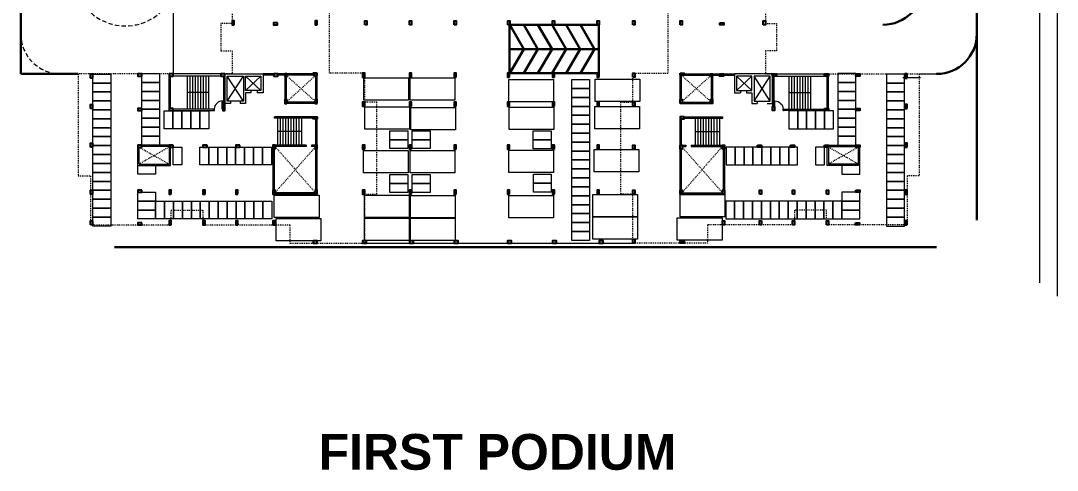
# Model space of a CAD drawing. Header units: inches. Extents: x -1 to 125, y 5 to 132.
# Drawn here: x 9 to 125, y 5.1 to 55.4 of the extents above; entities that cross this region are included whole.
import ezdxf

# ---------------------------------------------------------------- set-up
doc = ezdxf.new("R2010")
doc.units = ezdxf.units.IN
doc.header["$MEASUREMENT"] = 0
doc.linetypes.add('DASHED', pattern=[0.75, 0.5, -0.25])
doc.linetypes.add('DASHED2', pattern=[9.525, 6.35, -3.175])
for name, color, linetype, lineweight in [('above', 252, 'DASHED2', 20), ('col', 250, 'Continuous', 25), ('DASHED', 253, 'DASHED', 20), ('elev 1', 252, 'Continuous', 9), ('forms', 251, 'Continuous', 20), ('FUR', 250, 'Continuous', 9), ('RAMP', 252, 'Continuous', 30), ('ROAD', 8, 'Continuous', 30), ('V PARKING', 253, 'Continuous', 20), ('walls', 250, 'Continuous', 18)]:
    doc.layers.add(name, color=color, linetype=linetype, lineweight=lineweight)
doc.styles.get("Standard").update_dxf_attribs({"font": 'arial.ttf'})

msp = doc.modelspace()

# ---------------------------------------------------------------- linework, layer by layer
at = {"layer": 'above', "ltscale": 0.01}
for p, q in [((42.04, 49.29), (38.7, 46.29)), ((38.7, 49.29), (41.96, 46.37)), ((82.93, 49.29), (86.27, 46.29)), ((86.27, 49.29), (83.01, 46.37)), ((25.6, 41.26), (22.25, 39.37)), ((22.25, 41.26), (25.6, 39.37)), ((37.46, 41.34), (41.96, 36.16)), ((41.96, 41.27), (37.46, 36.16)), ((87.51, 41.34), (83.01, 36.16)), ((83.01, 41.27), (87.51, 36.16)), ((99.38, 41.26), (102.73, 39.37)), ((102.73, 41.26), (99.38, 39.37))]:
    msp.add_line(p, q, dxfattribs=at)
at = {"layer": 'col'}
for points in [[(32.88, 54.94), (32.88, 55.39), (32.65, 55.39), (32.65, 54.94)], [(37.73, 55.17), (37.28, 55.17), (37.28, 54.94), (37.73, 54.94)], [(42.19, 54.94), (42.19, 55.39), (41.96, 55.39), (41.96, 54.94)], [(47.49, 54.94), (47.49, 55.39), (47.72, 55.39), (47.72, 54.94)], [(52.49, 54.94), (52.49, 55.39), (52.72, 55.39), (52.72, 54.94)], [(57.49, 54.94), (57.49, 55.39), (57.72, 55.39), (57.72, 54.94)], [(63.49, 54.94), (63.49, 55.39), (63.72, 55.39), (63.72, 54.94)], [(68.49, 54.94), (68.49, 55.39), (68.72, 55.39), (68.72, 54.94)], [(73.49, 54.94), (73.49, 55.39), (73.72, 55.39), (73.72, 54.94)], [(77.49, 54.94), (77.49, 55.39), (77.72, 55.39), (77.72, 54.94)], [(82.78, 54.94), (82.78, 55.39), (83.01, 55.39), (83.01, 54.94)], [(87.24, 55.17), (87.69, 55.17), (87.69, 54.94), (87.24, 54.94)], [(92.09, 54.94), (92.09, 55.39), (92.32, 55.39), (92.32, 54.94)], [(16.8, 48.99), (16.8, 49.44), (17.03, 49.44), (17.03, 48.99)], [(22.55, 49.44), (22.1, 49.44), (22.1, 49.21), (22.55, 49.21)], [(26.05, 49.44), (25.6, 49.44), (25.6, 49.21), (26.05, 49.21)], [(31.86, 49.44), (31.41, 49.44), (31.41, 49.21), (31.86, 49.21)], [(37.77, 49.44), (37.32, 49.44), (37.32, 49.21), (37.77, 49.21)], [(38.78, 49.21), (38.78, 49.44), (38.55, 49.44), (38.55, 49.21)], [(42.19, 49.52), (41.74, 49.52), (41.74, 49.29), (42.19, 49.29)], [(47.49, 49.07), (47.49, 49.52), (47.26, 49.52), (47.26, 49.07)], [(52.72, 49.07), (52.72, 49.52), (52.49, 49.52), (52.49, 49.07)], [(57.72, 49.07), (57.72, 49.52), (57.49, 49.52), (57.49, 49.07)], [(63.7, 49.07), (63.7, 49.52), (63.47, 49.52), (63.47, 49.07)], [(68.73, 49.07), (68.73, 49.52), (68.5, 49.52), (68.5, 49.07)], [(73.72, 49.07), (73.72, 49.52), (73.49, 49.52), (73.49, 49.07)], [(77.49, 49.07), (77.49, 49.52), (77.72, 49.52), (77.72, 49.07)], [(82.78, 49.52), (83.23, 49.52), (83.23, 49.29), (82.78, 49.29)], [(86.19, 49.21), (86.19, 49.44), (86.42, 49.44), (86.42, 49.21)], [(87.2, 49.44), (87.65, 49.44), (87.65, 49.21), (87.2, 49.21)], [(93.12, 49.44), (93.57, 49.44), (93.57, 49.21), (93.12, 49.21)], [(98.93, 49.44), (99.38, 49.44), (99.38, 49.21), (98.93, 49.21)], [(102.43, 49.44), (102.88, 49.44), (102.88, 49.21), (102.43, 49.21)], [(108.17, 48.99), (108.17, 49.44), (107.94, 49.44), (107.94, 48.99)], [(38.78, 46.14), (38.78, 46.59), (38.55, 46.59), (38.55, 46.14)], [(42.19, 46.14), (42.19, 46.59), (41.96, 46.59), (41.96, 46.14)], [(82.78, 46.14), (82.78, 46.59), (83.01, 46.59), (83.01, 46.14)], [(86.19, 46.14), (86.19, 46.59), (86.42, 46.59), (86.42, 46.14)], [(16.8, 45.58), (16.8, 46.03), (17.03, 46.03), (17.03, 45.58)], [(22.55, 45.58), (22.1, 45.58), (22.1, 45.35), (22.55, 45.35)], [(26.05, 45.58), (25.6, 45.58), (25.6, 45.35), (26.05, 45.35)], [(31.63, 45.8), (31.63, 45.35), (31.86, 45.35), (31.86, 45.8)], [(47.49, 45.84), (47.49, 46.29), (47.26, 46.29), (47.26, 45.84)], [(52.72, 45.84), (52.72, 46.29), (52.49, 46.29), (52.49, 45.84)], [(57.72, 45.84), (57.72, 46.29), (57.49, 46.29), (57.49, 45.84)], [(63.7, 45.84), (63.7, 46.29), (63.47, 46.29), (63.47, 45.84)], [(68.73, 45.84), (68.73, 46.29), (68.5, 46.29), (68.5, 45.84)], [(73.72, 45.84), (73.72, 46.29), (73.49, 46.29), (73.49, 45.84)], [(77.49, 45.84), (77.49, 46.29), (77.72, 46.29), (77.72, 45.84)], [(93.35, 45.8), (93.35, 45.35), (93.12, 45.35), (93.12, 45.8)], [(98.93, 45.58), (99.38, 45.58), (99.38, 45.35), (98.93, 45.35)], [(102.43, 45.58), (102.88, 45.58), (102.88, 45.35), (102.43, 45.35)], [(108.17, 45.58), (108.17, 46.03), (107.94, 46.03), (107.94, 45.58)], [(41.74, 44.64), (42.19, 44.64), (42.19, 44.41), (41.74, 44.41)], [(83.23, 44.64), (82.78, 44.64), (82.78, 44.41), (83.23, 44.41)], [(16.8, 41.26), (16.8, 41.71), (17.03, 41.71), (17.03, 41.26)], [(22.55, 41.49), (22.1, 41.49), (22.1, 41.26), (22.55, 41.26)], [(26.05, 41.49), (25.6, 41.49), (25.6, 41.26), (26.05, 41.26)], [(29.85, 41.49), (29.4, 41.49), (29.4, 41.26), (29.85, 41.26)], [(33.53, 41.49), (33.08, 41.49), (33.08, 41.26), (33.53, 41.26)], [(37.46, 41.04), (37.46, 41.49), (37.23, 41.49), (37.23, 41.04)], [(42.19, 41.04), (42.19, 41.49), (41.96, 41.49), (41.96, 41.04)], [(47.49, 41.04), (47.49, 41.49), (47.26, 41.49), (47.26, 41.04)], [(52.72, 41.04), (52.72, 41.49), (52.49, 41.49), (52.49, 41.04)], [(57.72, 41.04), (57.72, 41.49), (57.49, 41.49), (57.49, 41.04)], [(63.7, 41.04), (63.7, 41.49), (63.47, 41.49), (63.47, 41.04)], [(68.73, 41.04), (68.73, 41.49), (68.5, 41.49), (68.5, 41.04)], [(73.72, 41.04), (73.72, 41.49), (73.49, 41.49), (73.49, 41.04)], [(77.49, 41.04), (77.49, 41.49), (77.72, 41.49), (77.72, 41.04)], [(82.78, 41.04), (82.78, 41.49), (83.01, 41.49), (83.01, 41.04)], [(87.51, 41.04), (87.51, 41.49), (87.74, 41.49), (87.74, 41.04)], [(91.44, 41.49), (91.89, 41.49), (91.89, 41.26), (91.44, 41.26)], [(95.13, 41.49), (95.58, 41.49), (95.58, 41.26), (95.13, 41.26)], [(98.93, 41.49), (99.38, 41.49), (99.38, 41.26), (98.93, 41.26)], [(102.43, 41.49), (102.88, 41.49), (102.88, 41.26), (102.43, 41.26)], [(108.17, 41.26), (108.17, 41.71), (107.94, 41.71), (107.94, 41.26)], [(16.8, 36.01), (16.8, 36.46), (17.03, 36.46), (17.03, 36.01)], [(22.55, 36.46), (22.1, 36.46), (22.1, 36.23), (22.55, 36.23)], [(25.83, 36.01), (25.83, 36.46), (25.6, 36.46), (25.6, 36.01)], [(29.63, 36.01), (29.63, 36.46), (29.4, 36.46), (29.4, 36.01)], [(33.31, 36.01), (33.31, 36.46), (33.08, 36.46), (33.08, 36.01)], [(37.46, 36.01), (37.46, 36.46), (37.23, 36.46), (37.23, 36.01)], [(42.19, 36.01), (42.19, 36.46), (41.96, 36.46), (41.96, 36.01)], [(47.49, 36.01), (47.49, 36.46), (47.26, 36.46), (47.26, 36.01)], [(52.72, 36.01), (52.72, 36.46), (52.49, 36.46), (52.49, 36.01)], [(57.72, 36.01), (57.72, 36.46), (57.49, 36.46), (57.49, 36.01)], [(63.7, 36.01), (63.7, 36.46), (63.47, 36.46), (63.47, 36.01)], [(68.73, 36.01), (68.73, 36.46), (68.5, 36.46), (68.5, 36.01)], [(73.72, 36.01), (73.72, 36.46), (73.49, 36.46), (73.49, 36.01)], [(77.49, 36.01), (77.49, 36.46), (77.72, 36.46), (77.72, 36.01)], [(82.78, 36.01), (82.78, 36.46), (83.01, 36.46), (83.01, 36.01)], [(87.51, 36.01), (87.51, 36.46), (87.74, 36.46), (87.74, 36.01)], [(91.66, 36.01), (91.66, 36.46), (91.89, 36.46), (91.89, 36.01)], [(95.35, 36.01), (95.35, 36.46), (95.58, 36.46), (95.58, 36.01)], [(99.15, 36.01), (99.15, 36.46), (99.38, 36.46), (99.38, 36.01)], [(102.43, 36.46), (102.88, 36.46), (102.88, 36.23), (102.43, 36.23)], [(108.17, 36.01), (108.17, 36.46), (107.94, 36.46), (107.94, 36.01)], [(16.8, 32.56), (16.8, 33.01), (17.03, 33.01), (17.03, 32.56)], [(22.55, 32.79), (22.1, 32.79), (22.1, 32.56), (22.55, 32.56)], [(25.83, 32.56), (25.83, 33.01), (25.6, 33.01), (25.6, 32.56)], [(29.63, 32.56), (29.63, 33.01), (29.4, 33.01), (29.4, 32.56)], [(33.31, 32.56), (33.31, 33.01), (33.08, 33.01), (33.08, 32.56)], [(37.46, 32.56), (37.46, 33.01), (37.23, 33.01), (37.23, 32.56)], [(87.51, 32.56), (87.51, 33.01), (87.74, 33.01), (87.74, 32.56)], [(91.66, 32.56), (91.66, 33.01), (91.89, 33.01), (91.89, 32.56)], [(95.35, 32.56), (95.35, 33.01), (95.58, 33.01), (95.58, 32.56)], [(99.15, 32.56), (99.15, 33.01), (99.38, 33.01), (99.38, 32.56)], [(102.42, 32.79), (102.87, 32.79), (102.87, 32.56), (102.42, 32.56)], [(108.17, 32.56), (108.17, 33.01), (107.94, 33.01), (107.94, 32.56)], [(42.19, 30.76), (41.74, 30.76), (41.74, 30.53), (42.19, 30.53)], [(47.26, 30.53), (47.71, 30.53), (47.71, 30.76), (47.26, 30.76)], [(52.49, 30.53), (52.94, 30.53), (52.94, 30.76), (52.49, 30.76)], [(57.49, 30.53), (57.94, 30.53), (57.94, 30.76), (57.49, 30.76)], [(63.47, 30.53), (63.92, 30.53), (63.92, 30.76), (63.47, 30.76)], [(68.5, 30.53), (68.95, 30.53), (68.95, 30.76), (68.5, 30.76)], [(73.72, 30.53), (74.17, 30.53), (74.17, 30.76), (73.72, 30.76)], [(77.49, 30.53), (77.49, 30.98), (77.72, 30.98), (77.72, 30.53)], [(82.78, 30.76), (83.23, 30.76), (83.23, 30.53), (82.78, 30.53)]]:
    msp.add_lwpolyline(points, close=True, dxfattribs=at)
at = {"layer": 'DASHED', "ltscale": 0.005}
for points in [[(32.66, 58.74), (32.66, 55.09), (31.41, 55.09), (31.41, 52.04), (32.65, 52.04), (32.65, 49.44), (15.45, 49.44), (15.45, 38.04), (16.8, 38.04), (16.8, 32.56), (25.83, 32.56), (25.83, 34.21), (29.4, 34.21), (29.4, 32.56), (39.11, 32.56), (39.11, 30.53), (47.49, 30.53), (47.49, 36.01), (48.84, 36.01), (48.84, 46.29), (47.49, 46.29), (47.49, 49.52), (43.54, 49.52), (43.54, 58.74)], [(92.32, 58.74), (92.32, 55.09), (93.57, 55.09), (93.57, 52.04), (92.32, 52.04), (92.32, 49.44), (109.52, 49.44), (109.52, 38.04), (108.17, 38.04), (108.17, 32.56), (99.15, 32.56), (99.15, 34.21), (95.58, 34.21), (95.58, 32.56), (85.86, 32.56), (85.86, 30.53), (77.49, 30.53), (77.49, 36.01), (76.14, 36.01), (76.14, 46.29), (77.49, 46.29), (77.49, 49.52), (81.43, 49.52), (81.43, 58.74)]]:
    msp.add_lwpolyline(points, dxfattribs=at)
at = {"layer": 'DASHED'}
for centre, radius, start, end in [((20.72, 60.65), 5.83, 191.9426, 336.1625), ((13.51, 53.94), 4.5, 180, 270)]:
    msp.add_arc(centre, radius, start, end, dxfattribs=at)
at = {"layer": 'elev 1'}
for p, q in [((124.98, 111.95), (124.98, 24.58)), ((122.98, 109.95), (122.98, 26.08)), ((27.62, 49.21), (27.62, 45.5)), ((27.92, 49.21), (27.92, 45.5)), ((28.22, 49.21), (28.22, 45.5)), ((28.52, 49.21), (28.52, 45.5)), ((28.82, 49.21), (28.82, 45.5)), ((29.12, 49.21), (29.12, 45.5)), ((29.42, 49.21), (29.42, 45.5)), ((29.72, 49.21), (29.72, 45.5)), ((30.02, 49.21), (30.02, 45.5)), ((94.96, 49.21), (94.96, 45.5)), ((95.26, 49.21), (95.26, 45.5)), ((95.56, 49.21), (95.56, 45.5)), ((95.86, 49.21), (95.86, 45.5)), ((96.16, 49.21), (96.16, 45.5)), ((96.46, 49.21), (96.46, 45.5)), ((96.76, 49.21), (96.76, 45.5)), ((97.06, 49.21), (97.06, 45.5)), ((97.36, 49.21), (97.36, 45.5)), ((109.66, 49.02), (107.71, 49.02)), ((109.53, 49.44), (111.48, 49.44)), ((30.02, 47.36), (27.62, 47.36)), ((94.96, 47.36), (97.36, 47.36)), ((37.76, 41.49), (37.76, 44.49)), ((38.06, 41.49), (38.06, 44.49)), ((38.36, 41.49), (38.36, 44.49)), ((38.66, 41.49), (38.66, 44.49)), ((38.96, 41.49), (38.96, 44.49)), ((39.26, 41.49), (39.26, 44.49)), ((39.56, 41.49), (39.56, 44.49)), ((39.86, 41.49), (39.86, 44.49)), ((40.16, 41.49), (40.16, 44.49)), ((40.46, 41.49), (40.46, 44.49)), ((84.51, 41.49), (84.51, 44.49)), ((84.81, 41.49), (84.81, 44.49)), ((85.11, 41.49), (85.11, 44.49)), ((85.41, 41.49), (85.41, 44.49)), ((85.71, 41.49), (85.71, 44.49)), ((86.01, 41.49), (86.01, 44.49)), ((86.31, 41.49), (86.31, 44.49)), ((86.61, 41.49), (86.61, 44.49)), ((86.91, 41.49), (86.91, 44.49)), ((87.21, 41.49), (87.21, 44.49)), ((40.46, 42.99), (37.76, 42.99)), ((84.51, 42.99), (87.21, 42.99))]:
    msp.add_line(p, q, dxfattribs=at)
at = {"layer": 'forms'}
for p, q in [((26.05, 58.29), (26.05, 49.44)), ((47.49, 30.53), (77.49, 30.53))]:
    msp.add_line(p, q, dxfattribs=at)
at = {"layer": 'FUR'}
for p, q in [((32.11, 46.39), (33.92, 49.19)), ((33.92, 46.39), (32.11, 49.19)), ((34.17, 47.59), (35.87, 49.19)), ((35.87, 47.59), (34.17, 49.19)), ((90.8, 47.59), (89.1, 49.19)), ((89.1, 47.59), (90.8, 49.19)), ((92.87, 46.39), (91.05, 49.19)), ((91.05, 46.39), (92.87, 49.19)), ((31.56, 45.5), (31.56, 46.43)), ((30.66, 45.35), (30.63, 45.35)), ((94.31, 45.35), (94.35, 45.35))]:
    msp.add_line(p, q, dxfattribs=at)
for points in [[(31.6, 45.5), (31.6, 46.44, 0.396451), (30.66, 45.5, 0.396451)], [(93.38, 45.5), (93.38, 46.44, -0.396451), (94.31, 45.5, -0.396451)]]:
    msp.add_lwpolyline(points, format="xyb", dxfattribs=at)
for points in [[(30.66, 45.35), (30.66, 45.37), (30.68, 45.37), (30.68, 45.45), (30.66, 45.45), (30.66, 45.5), (30.63, 45.5), (30.63, 45.35)], [(94.31, 45.35), (94.31, 45.37), (94.3, 45.37), (94.3, 45.45), (94.31, 45.45), (94.31, 45.5), (94.35, 45.5), (94.35, 45.35)]]:
    msp.add_lwpolyline(points, dxfattribs=at)
at = {"layer": 'RAMP'}
for p, q in [((115.98, 90.94), (115.98, 33.08)), ((9.01, 60.94), (9.01, 49.44)), ((63.72, 54.94), (65.28, 52.23)), ((65.3, 54.94), (66.86, 52.23)), ((66.88, 54.94), (68.45, 52.23)), ((68.46, 54.94), (70.03, 52.23)), ((70.04, 54.94), (71.61, 52.23)), ((71.63, 54.94), (73.19, 52.23)), ((73.7, 52.23), (63.7, 52.23)), ((63.72, 49.52), (65.28, 52.23)), ((65.3, 49.52), (66.86, 52.23)), ((66.88, 49.52), (68.45, 52.23)), ((68.46, 49.52), (70.03, 52.23)), ((70.04, 49.52), (71.61, 52.23)), ((71.63, 49.52), (73.19, 52.23)), ((15.45, 49.44), (9.01, 49.44))]:
    msp.add_line(p, q, dxfattribs=at)
msp.add_lwpolyline([(73.7, 54.94), (73.7, 49.52), (63.7, 49.52), (63.7, 54.94)], close=True, dxfattribs=at)
for centre in [(105.48, 59.44), (111.48, 53.94)]:
    msp.add_arc(centre, 4.5, 270, 0, dxfattribs=at)
at = {"layer": 'ROAD'}
msp.add_line((111.48, 30.08), (19.51, 30.08), dxfattribs=at)
at = {"layer": 'V PARKING'}
for points in [[(19.09, 48.43), (17.09, 48.43), (17.09, 49.43), (19.09, 49.43)], [(24.55, 48.49), (22.55, 48.49), (22.55, 49.49), (24.55, 49.49)], [(52.4, 49.01), (52.4, 46.51), (47.4, 46.51), (47.4, 49.01)], [(57.58, 49.01), (57.58, 46.51), (52.58, 46.51), (52.58, 49.01)], [(68.6, 48.83), (68.6, 46.33), (63.6, 46.33), (63.6, 48.83)], [(72.65, 47.82), (70.65, 47.82), (70.65, 48.82), (72.65, 48.82)], [(78.28, 48.86), (78.28, 46.36), (73.28, 46.36), (73.28, 48.86)], [(100.43, 48.49), (102.43, 48.49), (102.43, 49.49), (100.43, 49.49)], [(105.89, 48.43), (107.89, 48.43), (107.89, 49.43), (105.89, 49.43)], [(19.09, 47.43), (17.09, 47.43), (17.09, 48.43), (19.09, 48.43)], [(24.55, 47.49), (22.55, 47.49), (22.55, 48.49), (24.55, 48.49)], [(72.65, 46.82), (70.65, 46.82), (70.65, 47.82), (72.65, 47.82)], [(100.43, 47.49), (102.43, 47.49), (102.43, 48.49), (100.43, 48.49)], [(105.89, 47.43), (107.89, 47.43), (107.89, 48.43), (105.89, 48.43)], [(19.09, 46.43), (17.09, 46.43), (17.09, 47.43), (19.09, 47.43)], [(19.09, 45.43), (17.09, 45.43), (17.09, 46.43), (19.09, 46.43)], [(24.55, 46.49), (22.55, 46.49), (22.55, 47.49), (24.55, 47.49)], [(24.55, 45.49), (22.55, 45.49), (22.55, 46.49), (24.55, 46.49)], [(72.65, 45.82), (70.65, 45.82), (70.65, 46.82), (72.65, 46.82)], [(100.43, 46.49), (102.43, 46.49), (102.43, 47.49), (100.43, 47.49)], [(100.43, 45.49), (102.43, 45.49), (102.43, 46.49), (100.43, 46.49)], [(105.89, 46.43), (107.89, 46.43), (107.89, 47.43), (105.89, 47.43)], [(105.89, 45.43), (107.89, 45.43), (107.89, 46.43), (105.89, 46.43)], [(19.09, 44.43), (17.09, 44.43), (17.09, 45.43), (19.09, 45.43)], [(24.55, 44.49), (22.55, 44.49), (22.55, 45.49), (24.55, 45.49)], [(26.04, 45.3), (26.04, 43.3), (25.04, 43.3), (25.04, 45.3)], [(27.04, 45.3), (27.04, 43.3), (26.04, 43.3), (26.04, 45.3)], [(28.04, 45.3), (28.04, 43.3), (27.04, 43.3), (27.04, 45.3)], [(29.04, 45.3), (29.04, 43.3), (28.04, 43.3), (28.04, 45.3)], [(30.04, 45.3), (30.04, 43.3), (29.04, 43.3), (29.04, 45.3)], [(52.51, 45.78), (52.51, 43.28), (47.51, 43.28), (47.51, 45.78)], [(57.67, 45.7), (57.67, 43.2), (52.67, 43.2), (52.67, 45.7)], [(68.66, 45.72), (68.66, 43.22), (63.66, 43.22), (63.66, 45.72)], [(72.65, 44.82), (70.65, 44.82), (70.65, 45.82), (72.65, 45.82)], [(78.23, 45.81), (78.23, 43.31), (73.23, 43.31), (73.23, 45.81)], [(94.94, 45.3), (94.94, 43.3), (95.94, 43.3), (95.94, 45.3)], [(95.94, 45.3), (95.94, 43.3), (96.94, 43.3), (96.94, 45.3)], [(96.94, 45.3), (96.94, 43.3), (97.94, 43.3), (97.94, 45.3)], [(97.94, 45.3), (97.94, 43.3), (98.94, 43.3), (98.94, 45.3)], [(98.94, 45.3), (98.94, 43.3), (99.94, 43.3), (99.94, 45.3)], [(100.43, 44.49), (102.43, 44.49), (102.43, 45.49), (100.43, 45.49)], [(105.89, 44.43), (107.89, 44.43), (107.89, 45.43), (105.89, 45.43)], [(19.09, 43.43), (17.09, 43.43), (17.09, 44.43), (19.09, 44.43)], [(24.55, 43.49), (22.55, 43.49), (22.55, 44.49), (24.55, 44.49)], [(72.65, 43.82), (70.65, 43.82), (70.65, 44.82), (72.65, 44.82)], [(100.43, 43.49), (102.43, 43.49), (102.43, 44.49), (100.43, 44.49)], [(105.89, 43.43), (107.89, 43.43), (107.89, 44.43), (105.89, 44.43)], [(19.09, 42.43), (17.09, 42.43), (17.09, 43.43), (19.09, 43.43)], [(24.55, 42.49), (22.55, 42.49), (22.55, 43.49), (24.55, 43.49)], [(52.32, 42.09), (50.32, 42.09), (50.32, 43.09), (52.32, 43.09)], [(54.82, 42.09), (52.82, 42.09), (52.82, 43.09), (54.82, 43.09)], [(68.34, 42.07), (66.34, 42.07), (66.34, 43.07), (68.34, 43.07)], [(72.65, 42.82), (70.65, 42.82), (70.65, 43.82), (72.65, 43.82)], [(100.43, 42.49), (102.43, 42.49), (102.43, 43.49), (100.43, 43.49)], [(105.89, 42.43), (107.89, 42.43), (107.89, 43.43), (105.89, 43.43)], [(19.09, 41.43), (17.09, 41.43), (17.09, 42.43), (19.09, 42.43)], [(24.55, 41.49), (22.55, 41.49), (22.55, 42.49), (24.55, 42.49)], [(52.32, 41.09), (50.32, 41.09), (50.32, 42.09), (52.32, 42.09)], [(54.82, 41.09), (52.82, 41.09), (52.82, 42.09), (54.82, 42.09)], [(68.34, 41.07), (66.34, 41.07), (66.34, 42.07), (68.34, 42.07)], [(72.65, 41.82), (70.65, 41.82), (70.65, 42.82), (72.65, 42.82)], [(72.65, 40.82), (70.65, 40.82), (70.65, 41.82), (72.65, 41.82)], [(100.43, 41.49), (102.43, 41.49), (102.43, 42.49), (100.43, 42.49)], [(105.89, 41.43), (107.89, 41.43), (107.89, 42.43), (105.89, 42.43)], [(19.09, 40.43), (17.09, 40.43), (17.09, 41.43), (19.09, 41.43)], [(27.05, 41.26), (27.05, 39.26), (26.05, 39.26), (26.05, 41.26)], [(30.05, 41.26), (30.05, 39.26), (29.05, 39.26), (29.05, 41.26)], [(31.05, 41.26), (31.05, 39.26), (30.05, 39.26), (30.05, 41.26)], [(32.05, 41.26), (32.05, 39.26), (31.05, 39.26), (31.05, 41.26)], [(33.05, 41.26), (33.05, 39.26), (32.05, 39.26), (32.05, 41.26)], [(34.05, 41.26), (34.05, 39.26), (33.05, 39.26), (33.05, 41.26)], [(35.05, 41.26), (35.05, 39.26), (34.05, 39.26), (34.05, 41.26)], [(36.05, 41.26), (36.05, 39.26), (35.05, 39.26), (35.05, 41.26)], [(37.05, 41.26), (37.05, 39.26), (36.05, 39.26), (36.05, 41.26)], [(52.37, 40.87), (52.37, 38.37), (47.37, 38.37), (47.37, 40.87)], [(57.57, 40.87), (57.57, 38.37), (52.57, 38.37), (52.57, 40.87)], [(68.63, 40.91), (68.63, 38.41), (63.63, 38.41), (63.63, 40.91)], [(72.65, 39.82), (70.65, 39.82), (70.65, 40.82), (72.65, 40.82)], [(78.15, 40.99), (78.15, 38.49), (73.15, 38.49), (73.15, 40.99)], [(87.93, 41.26), (87.93, 39.26), (88.93, 39.26), (88.93, 41.26)], [(88.93, 41.26), (88.93, 39.26), (89.93, 39.26), (89.93, 41.26)], [(89.93, 41.26), (89.93, 39.26), (90.93, 39.26), (90.93, 41.26)], [(90.93, 41.26), (90.93, 39.26), (91.93, 39.26), (91.93, 41.26)], [(91.93, 41.26), (91.93, 39.26), (92.93, 39.26), (92.93, 41.26)], [(92.93, 41.26), (92.93, 39.26), (93.93, 39.26), (93.93, 41.26)], [(93.93, 41.26), (93.93, 39.26), (94.93, 39.26), (94.93, 41.26)], [(94.93, 41.26), (94.93, 39.26), (95.93, 39.26), (95.93, 41.26)], [(97.93, 41.26), (97.93, 39.26), (98.93, 39.26), (98.93, 41.26)], [(105.89, 40.43), (107.89, 40.43), (107.89, 41.43), (105.89, 41.43)], [(19.09, 39.43), (17.09, 39.43), (17.09, 40.43), (19.09, 40.43)], [(19.09, 38.43), (17.09, 38.43), (17.09, 39.43), (19.09, 39.43)], [(72.65, 38.82), (70.65, 38.82), (70.65, 39.82), (72.65, 39.82)], [(105.89, 39.43), (107.89, 39.43), (107.89, 40.43), (105.89, 40.43)], [(105.89, 38.43), (107.89, 38.43), (107.89, 39.43), (105.89, 39.43)], [(19.09, 37.43), (17.09, 37.43), (17.09, 38.43), (19.09, 38.43)], [(24.1, 38.22), (22.1, 38.22), (22.1, 39.22), (24.1, 39.22)], [(72.65, 37.82), (70.65, 37.82), (70.65, 38.82), (72.65, 38.82)], [(100.88, 38.22), (102.88, 38.22), (102.88, 39.22), (100.88, 39.22)], [(105.89, 37.43), (107.89, 37.43), (107.89, 38.43), (105.89, 38.43)], [(19.09, 36.43), (17.09, 36.43), (17.09, 37.43), (19.09, 37.43)], [(52.3, 37.2), (50.3, 37.2), (50.3, 38.2), (52.3, 38.2)], [(52.3, 36.2), (50.3, 36.2), (50.3, 37.2), (52.3, 37.2)], [(54.8, 37.18), (52.8, 37.18), (52.8, 38.18), (54.8, 38.18)], [(54.8, 36.18), (52.8, 36.18), (52.8, 37.18), (54.8, 37.18)], [(68.37, 37.23), (66.37, 37.23), (66.37, 38.23), (68.37, 38.23)], [(68.37, 36.23), (66.37, 36.23), (66.37, 37.23), (68.37, 37.23)], [(72.65, 36.82), (70.65, 36.82), (70.65, 37.82), (72.65, 37.82)], [(105.89, 36.43), (107.89, 36.43), (107.89, 37.43), (105.89, 37.43)], [(19.09, 35.43), (17.09, 35.43), (17.09, 36.43), (19.09, 36.43)], [(24.1, 35.22), (22.1, 35.22), (22.1, 36.22), (24.1, 36.22)], [(72.65, 35.82), (70.65, 35.82), (70.65, 36.82), (72.65, 36.82)], [(78.01, 35.96), (78.01, 33.46), (73.01, 33.46), (73.01, 35.96)], [(100.88, 35.22), (102.88, 35.22), (102.88, 36.22), (100.88, 36.22)], [(105.89, 35.43), (107.89, 35.43), (107.89, 36.43), (105.89, 36.43)], [(19.09, 34.43), (17.09, 34.43), (17.09, 35.43), (19.09, 35.43)], [(24.1, 34.22), (22.1, 34.22), (22.1, 35.22), (24.1, 35.22)], [(25.1, 35.22), (25.1, 33.22), (24.1, 33.22), (24.1, 35.22)], [(26.1, 35.22), (26.1, 33.22), (25.1, 33.22), (25.1, 35.22)], [(27.1, 35.22), (27.1, 33.22), (26.1, 33.22), (26.1, 35.22)], [(28.1, 35.22), (28.1, 33.22), (27.1, 33.22), (27.1, 35.22)], [(29.1, 35.22), (29.1, 33.22), (28.1, 33.22), (28.1, 35.22)], [(30.1, 35.22), (30.1, 33.22), (29.1, 33.22), (29.1, 35.22)], [(31.1, 35.22), (31.1, 33.22), (30.1, 33.22), (30.1, 35.22)], [(32.1, 35.22), (32.1, 33.22), (31.1, 33.22), (31.1, 35.22)], [(33.1, 35.22), (33.1, 33.22), (32.1, 33.22), (32.1, 35.22)], [(34.1, 35.22), (34.1, 33.22), (33.1, 33.22), (33.1, 35.22)], [(35.1, 35.22), (35.1, 33.22), (34.1, 33.22), (34.1, 35.22)], [(36.1, 35.22), (36.1, 33.22), (35.1, 33.22), (35.1, 35.22)], [(37.1, 35.22), (37.1, 33.22), (36.1, 33.22), (36.1, 35.22)], [(42.38, 35.9), (42.38, 33.4), (37.38, 33.4), (37.38, 35.9)], [(52.47, 35.88), (52.47, 33.38), (47.47, 33.38), (47.47, 35.88)], [(57.61, 35.86), (57.61, 33.36), (52.61, 33.36), (52.61, 35.86)], [(68.63, 35.85), (68.63, 33.35), (63.63, 33.35), (63.63, 35.85)], [(72.65, 34.82), (70.65, 34.82), (70.65, 35.82), (72.65, 35.82)], [(72.65, 33.82), (70.65, 33.82), (70.65, 34.82), (72.65, 34.82)], [(87.78, 35.95), (87.78, 33.45), (82.78, 33.45), (82.78, 35.95)], [(87.88, 35.22), (87.88, 33.22), (88.88, 33.22), (88.88, 35.22)], [(88.88, 35.22), (88.88, 33.22), (89.88, 33.22), (89.88, 35.22)], [(89.88, 35.22), (89.88, 33.22), (90.88, 33.22), (90.88, 35.22)], [(90.88, 35.22), (90.88, 33.22), (91.88, 33.22), (91.88, 35.22)], [(91.88, 35.22), (91.88, 33.22), (92.88, 33.22), (92.88, 35.22)], [(92.88, 35.22), (92.88, 33.22), (93.88, 33.22), (93.88, 35.22)], [(93.88, 35.22), (93.88, 33.22), (94.88, 33.22), (94.88, 35.22)], [(94.88, 35.22), (94.88, 33.22), (95.88, 33.22), (95.88, 35.22)], [(95.88, 35.22), (95.88, 33.22), (96.88, 33.22), (96.88, 35.22)], [(96.88, 35.22), (96.88, 33.22), (97.88, 33.22), (97.88, 35.22)], [(97.88, 35.22), (97.88, 33.22), (98.88, 33.22), (98.88, 35.22)], [(98.88, 35.22), (98.88, 33.22), (99.88, 33.22), (99.88, 35.22)], [(99.88, 35.22), (99.88, 33.22), (100.88, 33.22), (100.88, 35.22)], [(100.88, 34.22), (102.88, 34.22), (102.88, 35.22), (100.88, 35.22)], [(105.89, 34.43), (107.89, 34.43), (107.89, 35.43), (105.89, 35.43)], [(19.09, 33.43), (17.09, 33.43), (17.09, 34.43), (19.09, 34.43)], [(24.1, 33.22), (22.1, 33.22), (22.1, 34.22), (24.1, 34.22)], [(72.65, 32.82), (70.65, 32.82), (70.65, 33.82), (72.65, 33.82)], [(100.88, 33.22), (102.88, 33.22), (102.88, 34.22), (100.88, 34.22)], [(105.89, 33.43), (107.89, 33.43), (107.89, 34.43), (105.89, 34.43)], [(19.09, 32.43), (17.09, 32.43), (17.09, 33.43), (19.09, 33.43)], [(42.58, 33.29), (42.58, 30.79), (37.58, 30.79), (37.58, 33.29)], [(52.47, 33.32), (52.47, 30.82), (47.47, 30.82), (47.47, 33.32)], [(57.61, 33.3), (57.61, 30.8), (52.61, 30.8), (52.61, 33.3)], [(72.65, 31.82), (70.65, 31.82), (70.65, 32.82), (72.65, 32.82)], [(78, 33.45), (78, 30.95), (73, 30.95), (73, 33.45)], [(87.47, 33.35), (87.47, 30.85), (82.47, 30.85), (82.47, 33.35)], [(105.89, 32.43), (107.89, 32.43), (107.89, 33.43), (105.89, 33.43)], [(72.65, 30.82), (70.65, 30.82), (70.65, 31.82), (72.65, 31.82)]]:
    msp.add_lwpolyline(points, close=True, dxfattribs=at)
at = {"layer": 'walls'}
for p, q in [((31.67, 49.44), (25.6, 49.44)), ((25.6, 45.35), (25.6, 49.44)), ((31.52, 49.21), (25.75, 49.21)), ((25.75, 45.58), (25.75, 49.21)), ((31.71, 49.21), (31.71, 45.8)), ((31.86, 49.44), (31.86, 45.35)), ((41.96, 49.44), (36.12, 49.44)), ((37.32, 49.29), (36.12, 49.29)), ((42.04, 49.29), (37.77, 49.29)), ((38.55, 49.29), (38.55, 46.14)), ((38.7, 49.29), (38.7, 46.29)), ((42.04, 46.59), (42.04, 49.29)), ((42.19, 46.14), (42.19, 49.29)), ((82.78, 46.14), (82.78, 49.29)), ((82.93, 46.59), (82.93, 49.29)), ((82.93, 49.29), (87.2, 49.29)), ((83.01, 49.44), (88.85, 49.44)), ((86.27, 49.29), (86.27, 46.29)), ((86.42, 49.29), (86.42, 46.14)), ((87.65, 49.29), (88.85, 49.29)), ((93.12, 49.44), (93.12, 45.35)), ((93.27, 49.21), (93.27, 45.8)), ((93.31, 49.44), (99.38, 49.44)), ((93.46, 49.21), (99.23, 49.21)), ((99.23, 45.58), (99.23, 49.21)), ((99.38, 45.35), (99.38, 49.44)), ((34.75, 47.59), (34.75, 47.34)), ((35.45, 47.59), (35.45, 47.34)), ((89.52, 47.59), (89.52, 47.34)), ((90.22, 47.59), (90.22, 47.34)), ((32.47, 46.39), (32.47, 46.14)), ((33.57, 46.39), (33.57, 46.14)), ((91.41, 46.39), (91.41, 46.14)), ((25.6, 45.35), (30.63, 45.35)), ((30.63, 45.5), (26.05, 45.5)), ((30.63, 45.35), (30.63, 45.5)), ((40.61, 46.14), (38.55, 46.14)), ((41.96, 46.29), (38.7, 46.29)), ((42.19, 46.14), (40.61, 46.14)), ((82.78, 46.14), (84.36, 46.14)), ((83.01, 46.29), (86.27, 46.29)), ((84.36, 46.14), (86.42, 46.14)), ((94.35, 45.5), (98.93, 45.5)), ((94.35, 45.35), (94.35, 45.5)), ((99.38, 45.35), (94.35, 45.35)), ((41.96, 44.64), (37.4, 44.64)), ((37.4, 44.49), (37.4, 44.64)), ((41.74, 44.49), (37.4, 44.49)), ((42.04, 41.49), (42.04, 44.41)), ((42.19, 36.01), (42.19, 44.64)), ((82.78, 36.01), (82.78, 44.64)), ((82.93, 41.49), (82.93, 44.41)), ((83.01, 44.64), (87.58, 44.64)), ((83.23, 44.49), (87.58, 44.49)), ((87.58, 44.49), (87.58, 44.64)), ((25.75, 41.49), (22.1, 41.49)), ((22.1, 39.22), (22.1, 41.49)), ((22.25, 39.37), (22.25, 41.26)), ((25.6, 41.34), (22.55, 41.34)), ((25.6, 41.34), (25.6, 39.37)), ((25.75, 39.22), (25.75, 41.49)), ((40.95, 41.49), (37.23, 41.49)), ((37.23, 41.49), (37.23, 36.01)), ((40.95, 41.34), (37.38, 41.34)), ((37.38, 41.34), (37.38, 36.16)), ((40.95, 41.49), (40.95, 41.34)), ((42.04, 41.49), (41.55, 41.49)), ((41.55, 41.49), (41.55, 41.34)), ((41.96, 41.34), (41.55, 41.34)), ((42.04, 36.16), (42.04, 41.04)), ((82.93, 41.49), (83.42, 41.49)), ((82.93, 36.16), (82.93, 41.04)), ((83.01, 41.34), (83.42, 41.34)), ((83.42, 41.49), (83.42, 41.34)), ((84.02, 41.49), (87.74, 41.49)), ((84.02, 41.49), (84.02, 41.34)), ((84.02, 41.34), (87.59, 41.34)), ((87.59, 41.34), (87.59, 36.46)), ((87.74, 41.49), (87.74, 36.01)), ((99.23, 41.49), (102.88, 41.49)), ((99.23, 39.22), (99.23, 41.49)), ((99.38, 41.34), (102.43, 41.34)), ((99.38, 41.34), (99.38, 39.37)), ((102.73, 39.37), (102.73, 41.26)), ((102.88, 39.22), (102.88, 41.49)), ((22.1, 39.22), (25.75, 39.22)), ((22.25, 39.37), (25.6, 39.37)), ((102.88, 39.22), (99.23, 39.22)), ((102.73, 39.37), (99.38, 39.37)), ((42.19, 36.01), (37.23, 36.01)), ((42.04, 36.16), (37.38, 36.16)), ((82.78, 36.01), (87.74, 36.01)), ((82.93, 36.16), (87.51, 36.16))]:
    msp.add_line(p, q, dxfattribs=at)
for points in [[(32.47, 46.14), (31.86, 46.14), (31.86, 49.44), (36.12, 49.44), (36.12, 47.34), (35.45, 47.34)], [(33.92, 46.39), (32.11, 46.39), (32.11, 49.19), (33.92, 49.19), (33.92, 46.39)], [(92.51, 46.14), (93.12, 46.14), (93.12, 49.44), (88.85, 49.44), (88.85, 47.34), (89.52, 47.34)], [(91.05, 46.39), (92.87, 46.39), (92.87, 49.19), (91.05, 49.19), (91.05, 46.39)], [(34.17, 47.34), (34.17, 46.14), (33.57, 46.14)], [(34.75, 47.34), (34.17, 47.34)], [(90.22, 47.34), (90.8, 47.34)], [(90.8, 47.34), (90.8, 46.14), (91.41, 46.14)]]:
    msp.add_lwpolyline(points, dxfattribs=at)
for points in [[(34.17, 49.19), (35.87, 49.19), (35.87, 47.59), (34.17, 47.59)], [(90.8, 49.19), (89.1, 49.19), (89.1, 47.59), (90.8, 47.59)]]:
    msp.add_lwpolyline(points, close=True, dxfattribs=at)

# ---------------------------------------------------------------- texts
at = {"insert": (42.33, 9.17), "char_height": 4, "attachment_point": 1}
msp.add_mtext_dynamic_manual_height_columns('{\\fArial|b1|i0|c0|p34;FIRST PODIUM }', width=1190.7138, gutter_width=20, heights=[0], dxfattribs=at)

doc.saveas('drawing.dxf')
